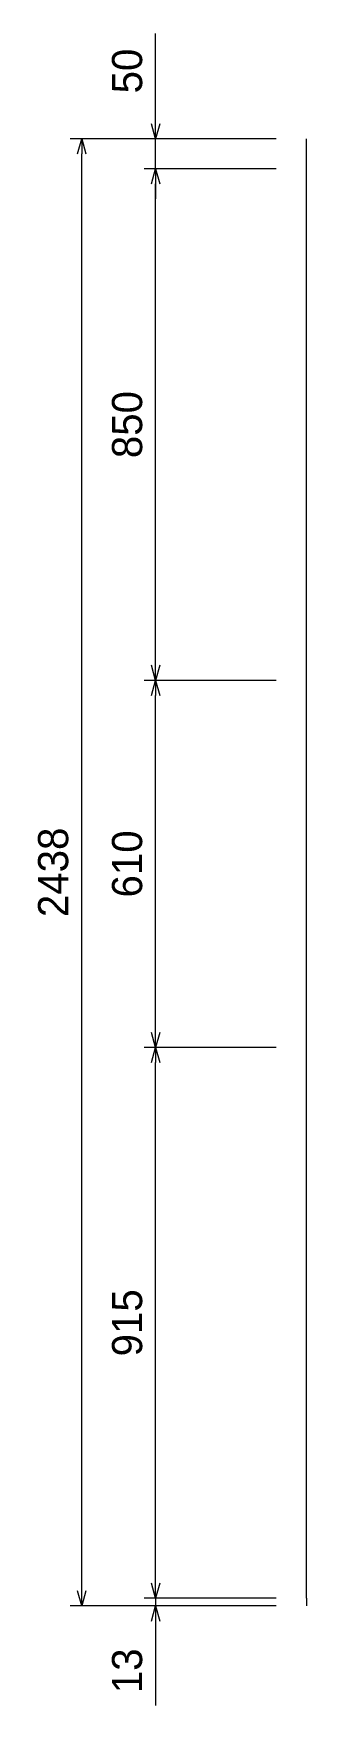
# Model space of a CAD drawing. Header units: millimetres. Extents: x 317748 to 451058, y -7309 to 88509.
# Drawn here: x 450606 to 451058, y 57361 to 60139 of the extents above; entities that cross this region are included whole.
import ezdxf

# ---------------------------------------------------------------- set-up
doc = ezdxf.new("R2010")
doc.units = ezdxf.units.MM
doc.header["$LTSCALE"] = 2
doc.header["$MEASUREMENT"] = 0
doc.header["$PDMODE"] = 3
doc.layers.get('0').update_dxf_attribs({"lineweight": 30})
doc.layers.get('Defpoints').update_dxf_attribs({"color": 255, "lineweight": 0})
for name, color, linetype, lineweight in [('1', 10, 'Continuous', 18), ('3', 3, 'Continuous', 18), ('4', 6, 'Continuous', 18), ('Dims', 4, 'Continuous', 20)]:
    doc.layers.add(name, color=color, linetype=linetype, lineweight=lineweight)
doc.styles.add('AGS', font='ags.shx')
doc.dimstyles.new('mm LG 30', dxfattribs={"dimtxt": 50, "dimasz": 25, "dimexe": 19, "dimexo": 50, "dimgap": 22, "dimtad": 1, "dimdec": 0, "dimdsep": 46, "dimtxsty": 'AGS', "dimblk": 'OPEN30', "dimcen": 2, "dimclrd": 256, "dimclre": 256, "dimclrt": 256, "dimadec": 0, "dimazin": 0, "dimtm": 1e-09, "dimtfac": 1, "dimtdec": 0, "dimtmove": 0, "dimatfit": 3, "dimldrblk": 'OPEN30', "dimfxl": 1, "dimtolj": 1, "dimlwd": -1, "dimlwe": -1, "dimarcsym": 0})

# ---------------------------------------------------------------- blocks, each defined once
blk = doc.blocks.new('_Open30')
at = {"color": 0, "linetype": 'ByBlock', "lineweight": -2}
for p, q in [((-1, 0.27), (0, 0)), ((0, 0), (-1, -0.27)), ((0, 0), (-1, 0))]:
    blk.add_line(p, q, dxfattribs=at)
blk = doc.blocks.new('*D339')
at = {"layer": 'Defpoints', "color": 0, "ltscale": 2, "transparency": 16777216}
for p in [(-250, 915), (0, 915), (0, 0)]:
    blk.add_point(p, dxfattribs=at)
at = {"layer": 'Dims', "ltscale": 2, "transparency": 16777216}
for p, q in [((-50, 915), (-269, 915)), ((-250, 25), (-250, 890)), ((-50, 0), (-269, 0))]:
    blk.add_line(p, q, dxfattribs=at)
at = {"layer": 'Dims', "ltscale": 2, "transparency": 16777216, "xscale": 25, "yscale": 25, "zscale": 25}
for p, rotation in [((-250, 915), 90), ((-250, 0), 270)]:
    blk.add_blockref('_Open30', p, dxfattribs=dict(at, rotation=rotation))
at = {"layer": 'Dims', "ltscale": 2, "transparency": 16777216, "insert": (-297, 457.5), "char_height": 50, "attachment_point": 5, "rotation": 90, "style": 'AGS'}
blk.add_mtext('\\A1;915', dxfattribs=at)
blk = doc.blocks.new('*D340')
at = {"layer": 'Defpoints', "color": 0, "ltscale": 2, "transparency": 16777216}
for p in [(-250, 2375), (0, 2375), (0, 1525)]:
    blk.add_point(p, dxfattribs=at)
at = {"layer": 'Dims', "ltscale": 2, "transparency": 16777216}
for p, q in [((-50, 2375), (-269, 2375)), ((-250, 1550), (-250, 2350)), ((-50, 1525), (-269, 1525))]:
    blk.add_line(p, q, dxfattribs=at)
at = {"layer": 'Dims', "ltscale": 2, "transparency": 16777216, "xscale": 25, "yscale": 25, "zscale": 25}
for p, rotation in [((-250, 2375), 90), ((-250, 1525), 270)]:
    blk.add_blockref('_Open30', p, dxfattribs=dict(at, rotation=rotation))
at = {"layer": 'Dims', "ltscale": 2, "transparency": 16777216, "insert": (-297, 1950), "char_height": 50, "attachment_point": 5, "rotation": 90, "style": 'AGS'}
blk.add_mtext('\\A1;850', dxfattribs=at)
blk = doc.blocks.new('*D341')
at = {"layer": 'Defpoints', "color": 0, "ltscale": 2, "transparency": 16777216}
for p in [(-250, 1525), (0, 1525), (0, 915)]:
    blk.add_point(p, dxfattribs=at)
at = {"layer": 'Dims', "ltscale": 2, "transparency": 16777216}
for p, q in [((-50, 1525), (-269, 1525)), ((-250, 940), (-250, 1500)), ((-50, 915), (-269, 915))]:
    blk.add_line(p, q, dxfattribs=at)
at = {"layer": 'Dims', "ltscale": 2, "transparency": 16777216, "xscale": 25, "yscale": 25, "zscale": 25}
for p, rotation in [((-250, 1525), 90), ((-250, 915), 270)]:
    blk.add_blockref('_Open30', p, dxfattribs=dict(at, rotation=rotation))
at = {"layer": 'Dims', "ltscale": 2, "transparency": 16777216, "insert": (-297, 1220), "char_height": 50, "attachment_point": 5, "rotation": 90, "style": 'AGS'}
blk.add_mtext('\\A1;610', dxfattribs=at)
blk = doc.blocks.new('*D342')
at = {"layer": 'Defpoints', "color": 0, "ltscale": 2, "transparency": 16777216}
for p in [(0, 0), (-250, -13), (0, -13)]:
    blk.add_point(p, dxfattribs=at)
at = {"layer": 'Dims', "ltscale": 2, "transparency": 16777216}
for p, q in [((-250, 25), (-250, 50)), ((-50, 0), (-269, 0)), ((-50, -13), (-269, -13)), ((-250, 0), (-250, -13)), ((-250, -38), (-250, -178.4))]:
    blk.add_line(p, q, dxfattribs=at)
at = {"layer": 'Dims', "ltscale": 2, "transparency": 16777216, "xscale": 25, "yscale": 25, "zscale": 25}
for p, rotation in [((-250, 0), 270), ((-250, -13), 90)]:
    blk.add_blockref('_Open30', p, dxfattribs=dict(at, rotation=rotation))
at = {"layer": 'Dims', "ltscale": 2, "transparency": 16777216, "insert": (-297, -120.7), "char_height": 50, "attachment_point": 5, "rotation": 90, "style": 'AGS'}
blk.add_mtext('\\A1;13', dxfattribs=at)
blk = doc.blocks.new('*D343')
at = {"layer": 'Defpoints', "color": 0, "ltscale": 2, "transparency": 16777216}
for p in [(-250, 2425), (0, 2425), (0, 2375)]:
    blk.add_point(p, dxfattribs=at)
at = {"layer": 'Dims', "ltscale": 2, "transparency": 16777216}
for p, q in [((-250, 2450), (-250, 2600)), ((-50, 2425), (-269, 2425)), ((-250, 2375), (-250, 2425)), ((-50, 2375), (-269, 2375)), ((-250, 2350), (-250, 2325))]:
    blk.add_line(p, q, dxfattribs=at)
at = {"layer": 'Dims', "ltscale": 2, "transparency": 16777216, "xscale": 25, "yscale": 25, "zscale": 25}
for p, rotation in [((-250, 2425), 270), ((-250, 2375), 90)]:
    blk.add_blockref('_Open30', p, dxfattribs=dict(at, rotation=rotation))
at = {"layer": 'Dims', "ltscale": 2, "transparency": 16777216, "insert": (-297, 2537.5), "char_height": 50, "attachment_point": 5, "rotation": 90, "style": 'AGS'}
blk.add_mtext('\\A1;50', dxfattribs=at)
blk = doc.blocks.new('*D344')
at = {"layer": 'Defpoints', "color": 0, "ltscale": 2, "transparency": 16777216}
for p in [(-372.6, 2425), (0, 2425), (0, -13)]:
    blk.add_point(p, dxfattribs=at)
at = {"layer": 'Dims', "ltscale": 2, "transparency": 16777216}
for p, q in [((-50, 2425), (-391.6, 2425)), ((-372.6, 12), (-372.6, 2400)), ((-50, -13), (-391.6, -13))]:
    blk.add_line(p, q, dxfattribs=at)
at = {"layer": 'Dims', "ltscale": 2, "transparency": 16777216, "xscale": 25, "yscale": 25, "zscale": 25}
for p, rotation in [((-372.6, 2425), 90), ((-372.6, -13), 270)]:
    blk.add_blockref('_Open30', p, dxfattribs=dict(at, rotation=rotation))
at = {"layer": 'Dims', "ltscale": 2, "transparency": 16777216, "insert": (-419.6, 1206), "char_height": 50, "attachment_point": 5, "rotation": 90, "style": 'AGS'}
blk.add_mtext('\\A1;2438', dxfattribs=at)
blk = doc.blocks.new('*U347')
at = {"layer": '1', "ltscale": 2}
for p, q in [((0, 2375), (0, 2425)), ((0, 0), (0, -13))]:
    blk.add_line(p, q, dxfattribs=at)
at = {"layer": '3', "ltscale": 2}
blk.add_line((0, 1525), (0, 2375), dxfattribs=at)
at = {"layer": '4', "ltscale": 2}
blk.add_line((0, 0), (0, 915), dxfattribs=at)
at = {"layer": 'Dims', "ltscale": 2}
blk.add_line((0, 915), (0, 1525), dxfattribs=at)
for base, p1, p2, picture, middle in [((-250, 2425), (0, 2375), (0, 2425), '*D343', (-297, 2537.5)), ((-372.6, 2425), (0, -13), (0, 2425), '*D344', (-419.6, 1206)), ((-250, 2375), (0, 1525), (0, 2375), '*D340', (-297, 1950)), ((-250, 1525), (0, 915), (0, 1525), '*D341', (-297, 1220)), ((-250, 915), (0, 0), (0, 915), '*D339', (-297, 457.5)), ((-250, -13), (0, 0), (0, -13), '*D342', (-297, -120.7))]:
    dim = blk.add_linear_dim(base=base, p1=p1, p2=p2, angle=90, dimstyle='mm LG 30', override={"dimpost": '\\X'}, dxfattribs=at)
    dim.commit()
    dim.dimension.update_dxf_attribs({"geometry": picture, "text_midpoint": middle})

msp = doc.modelspace()

# ---------------------------------------------------------------- block references
at = {"layer": '4'}
msp.add_blockref('*U347', (451058.4, 57539.5), dxfattribs=at)

doc.saveas('drawing.dxf')
